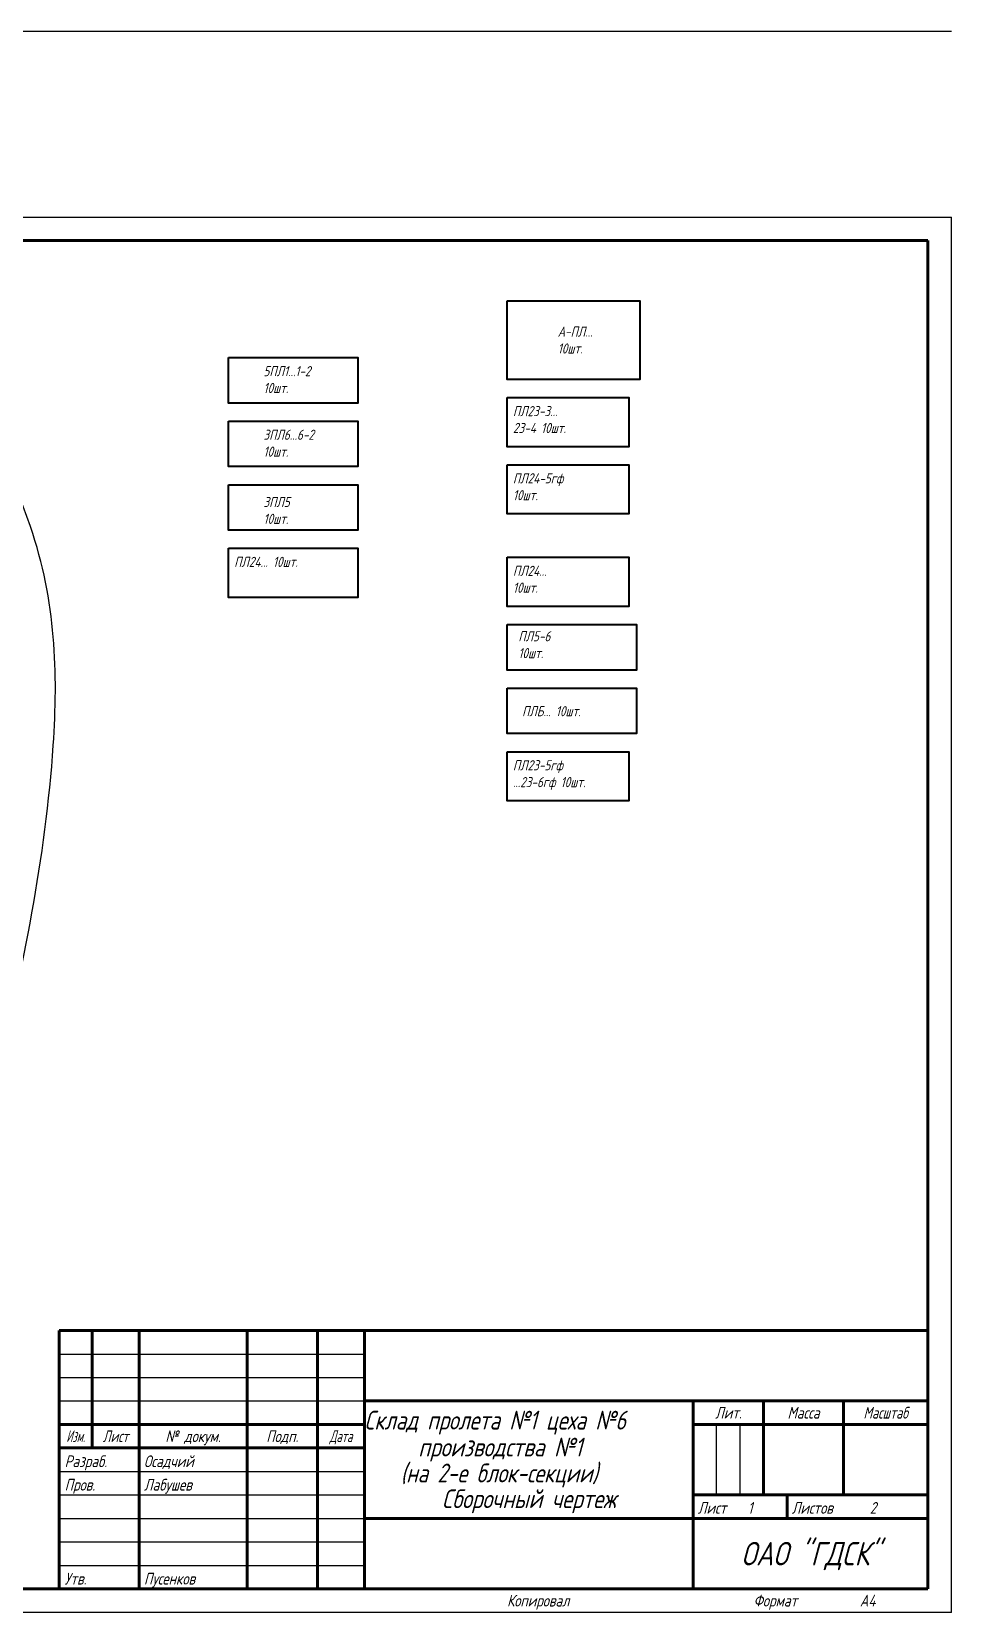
# Model space of a CAD drawing. Header units: millimetres. Extents: x -80926 to 207199, y -554506 to -32322.
# Drawn here: x 71700 to 97164, y -467560 to -423816 of the extents above; entities that cross this region are included whole.
import ezdxf
from ezdxf.enums import TextEntityAlignment as Align

# ---------------------------------------------------------------- set-up
doc = ezdxf.new("R2010")
doc.units = ezdxf.units.MM
doc.layers.add('KORP', color=200, linetype='Continuous', lineweight=40)
doc.styles.add('GOST 2.304', font='CS_Gost2304.shx', dxfattribs={"oblique": 15})

msp = doc.modelspace()

# ---------------------------------------------------------------- linework, layer by layer
for p, q in [((97164.0817, -423815.7877), (-28835.9182, -423815.7877)), ((-28835.9183, -428949.6491), (97164.0817, -428949.6491)), ((97164.0817, -467559.6492), (-28835.9182, -467559.6492))]:
    msp.add_line(p, q)
at = {"color": 1, "linetype": 'Continuous', "lineweight": 25, "ltscale": 100}
msp.add_line((97164.0817, -467559.6491), (97164.0817, -428949.6491), dxfattribs=at)
at = {"color": 7, "linetype": 'Continuous', "lineweight": 60}
for p, q in [((81564.0817, -429599.6491), (-27795.9183, -429599.6491)), ((81564.0817, -429599.6491), (-27795.9183, -429599.6491)), ((72464.0817, -459759.6491), (96514.0817, -459759.6491)), ((72464.0817, -466909.6491), (72464.0817, -459759.6491)), ((73374.0817, -463009.6491), (73374.0817, -459759.6491)), ((74674.0817, -466909.6491), (74674.0817, -459759.6491)), ((77664.0817, -466909.6491), (77664.0817, -459759.6491)), ((79614.0817, -466909.6491), (79614.0817, -459759.6491)), ((80914.0817, -466909.6491), (80914.0817, -459759.6491)), ((96514.0817, -466909.6491), (96514.0817, -459759.6491)), ((80914.0817, -461709.6491), (96514.0817, -461709.6491)), ((90014.0817, -466909.6491), (90014.0817, -461709.6491)), ((91964.0817, -464309.6491), (91964.0817, -461709.6491)), ((94174.0817, -464309.6491), (94174.0817, -461709.6491)), ((72464.0817, -462359.6491), (80914.0817, -462359.6491)), ((90014.0817, -462359.6491), (96514.0817, -462359.6491)), ((72464.0817, -463009.6491), (80914.0817, -463009.6491)), ((90014.0817, -464309.6491), (96514.0817, -464309.6491)), ((92614.0817, -464959.6491), (92614.0817, -464309.6491)), ((80914.0817, -464959.6491), (96514.0817, -464959.6491)), ((-27795.9183, -466909.6491), (96514.0817, -466909.6491)), ((-27795.9182, -466909.6492), (96514.0818, -466909.6492))]:
    msp.add_line(p, q, dxfattribs=at)
at = {"color": 7, "linetype": 'Continuous', "lineweight": 60, "ltscale": 100}
for p, q in [((96514.0817, -429599.6491), (72464.0817, -429599.6491)), ((96514.0817, -466909.6491), (96514.0817, -429599.6491)), ((72464.0817, -466909.6491), (96514.0817, -466909.6491)), ((72464.0818, -466909.6492), (96514.0818, -466909.6492))]:
    msp.add_line(p, q, dxfattribs=at)
at = {"color": 1, "linetype": 'Continuous', "lineweight": 25}
for p, q in [((72464.0817, -460409.6491), (80914.0817, -460409.6491)), ((72464.0817, -461059.6491), (80914.0817, -461059.6491)), ((72464.0817, -461709.6491), (80914.0817, -461709.6491)), ((90664.0817, -464309.6491), (90664.0817, -462359.6491)), ((91314.0817, -464309.6491), (91314.0817, -462359.6491)), ((72464.0817, -463659.6491), (80914.0817, -463659.6491)), ((72464.0817, -464309.6491), (80914.0817, -464309.6491)), ((72464.0817, -464959.6491), (80914.0817, -464959.6491)), ((72464.0817, -465609.6491), (80914.0817, -465609.6491)), ((72464.0817, -466259.6491), (80914.0817, -466259.6491))]:
    msp.add_line(p, q, dxfattribs=at)
msp.add_open_spline([(-19826.9021, -435524.8495), (-19974.3169, -435931.4263), (-21029.0785, -442868.0507), (-22425.6868, -445992.7313), (-22402.4902, -460451.9928), (-10789.6563, -462117.3995), (3488.1595, -460685.0073), (21300.6683, -461419.0031), (37420.7758, -461257.8347), (58681.1427, -460776.2189), (68572.5385, -462173.0105), (70860, -452507.0869), (72530, -444595.4398), (72330, -438182.3379), (70003.0772, -433878.7603), (68474.9669, -434170.4374), (66763.3562, -433978.3486), (65756.528, -433667.3492)], degree=3, knots=[801.6625174448, 801.6625174448, 801.6625174448, 801.6625174448, 2111.8071712127, 11138.3698301209, 23394.6988272199, 31668.3245429155, 50102.1857783468, 67549.1935370648, 85138.7487895182, 97029.3574073722, 117856.6013994624, 126232.1472898463, 136100.3298398128, 142525.9250569345, 147083.6997114652, 148988.7913002833, 149566.3012723248, 149566.3012723248, 149566.3012723248, 149566.3012723248])
at = {"layer": 'KORP'}
for points in [[(84865.3999, -431261.6992), (88535.3999, -431261.6992), (88535.3999, -433441.6992), (84865.3999, -433441.6992)], [(77148.9251, -432833.2914), (80728.9251, -432833.2914), (80728.9251, -434093.2914), (77148.9251, -434093.2914)], [(84865.3999, -433941.6992), (88235.3999, -433941.6992), (88235.3999, -435301.6992), (84865.3999, -435301.6992)], [(77148.9251, -434593.2914), (80728.9251, -434593.2914), (80728.9251, -435853.2914), (77148.9251, -435853.2914)], [(84865.3999, -435801.6992), (88235.3999, -435801.6992), (88235.3999, -437161.6992), (84865.3999, -437161.6992)], [(77148.9251, -436353.2914), (80728.9251, -436353.2914), (80728.9251, -437613.2914), (77148.9251, -437613.2914)], [(77148.9251, -438113.2914), (80728.9251, -438113.2914), (80728.9251, -439473.2914), (77148.9251, -439473.2914)], [(84865.3999, -438361.6992), (88235.3999, -438361.6992), (88235.3999, -439721.6992), (84865.3999, -439721.6992)], [(84865.3999, -440221.6992), (88445.3999, -440221.6992), (88445.3999, -441481.6992), (84865.3999, -441481.6992)], [(84865.3999, -441981.6992), (88445.3999, -441981.6992), (88445.3999, -443241.6992), (84865.3999, -443241.6992)], [(84865.3999, -443741.6992), (88235.3999, -443741.6992), (88235.3999, -445101.6992), (84865.3999, -445101.6992)]]:
    msp.add_lwpolyline(points, close=True, dxfattribs=at)

# ---------------------------------------------------------------- texts
at = {"color": 1, "linetype": 'Continuous', "lineweight": 25, "style": 'GOST 2.304', "oblique": 15}
for s, height, p in [('Лит.', 325, (90989.0817, -462034.6491)), ('Масса', 325, (93069.0817, -462034.6491)), ('№ докум.', 325, (76169.0817, -462684.6491)), ('Подп.', 325, (78639.0817, -462684.6491)), ('ОАО "ГДСК"', 650, (93264.0817, -465934.6491))]:
    msp.add_text(s, height=height, dxfattribs=at).set_placement(p, align=Align.MIDDLE_CENTER)
for s, width, p in [('Масштаб', 0.91954, (95344.0817, -462034.6491)), ('Изм.', 0.75, (72919.0817, -462684.6491)), ('Лист', 0.9, (74024.0817, -462684.6491)), ('Дата', 0.8, (80264.0817, -462684.6491))]:
    msp.add_text(s, height=325, dxfattribs=dict(at, width=width)).set_placement(p, align=Align.MIDDLE_CENTER)
at = {"color": 1, "linetype": 'Continuous', "lineweight": 25, "style": 'GOST 2.304', "oblique": 15, "width": 0.974466}
for s, p in [('Склад пролета №1 цеха №6', (80914.0817, -462499.8673)), ('(на 2-е блок-секции)', (81916.1655, -463963.0623))]:
    msp.add_text(s, height=520, dxfattribs=at).set_placement(p)
at = {"color": 1, "linetype": 'Continuous', "lineweight": 25, "style": 'GOST 2.304', "oblique": 15}
for s, height, p in [('производства №1', 520, (82404.2127, -463245.0127)), ('Разраб.', 325, (72614.5333, -463539.9212)), ('Осадчий', 325, (74809.7613, -463539.9212)), ('Пров.', 325, (72614.5333, -464189.9212)), ('Лабушев', 325, (74809.7613, -464189.9212)), ('Лист', 325, (90144.0817, -464829.6491)), ('1', 325, (91527.7086, -464829.6491)), ('Листов', 325, (92744.0817, -464829.6491)), ('2', 325, (94904.8926, -464829.6491)), ('Утв.', 325, (72614.5333, -466789.9212)), ('Пусенков', 325, (74809.7613, -466789.9212))]:
    msp.add_text(s, height=height, dxfattribs=at).set_placement(p)
msp.add_text('Сборочный чертеж', height=520, dxfattribs=at).set_placement((85464.0817, -464675.4786), align=Align.CENTER)
at = {"color": 1, "linetype": 'Continuous', "lineweight": 25, "ltscale": 100, "style": 'GOST 2.304', "oblique": 15}
for s, p in [('Копировал', (85724.0817, -467397.1491)), ('Копировал', (85724.0818, -467397.1492)), ('Формат', (92289.0817, -467397.1491)), ('Формат', (92289.0818, -467397.1492))]:
    msp.add_text(s, height=325, dxfattribs=at).set_placement(p, align=Align.CENTER)
for p in [(94629.0817, -467397.1491), (94629.0818, -467397.1492)]:
    msp.add_text('A4', height=325, dxfattribs=at).set_placement(p)
at = {"layer": 'KORP', "char_height": 280, "width": 3856.40252, "attachment_point": 1, "style": 'GOST 2.304'}
for s, insert in [('А-ПЛ...\\P10шт.', (86265.3999, -431977.4514)), ('5ПЛ1...1-2 \\P10шт.', (78118.9251, -433071.4516)), ('ПЛ23-3...\\P23-4 10шт.', (85025.3999, -434177.4514)), ('3ПЛ6...6-2 \\P10шт.', (78118.9251, -434831.4516)), ('ПЛ24-5гф \\P\\pt560;10шт.', (85025.3999, -436037.4514)), ('3ПЛ5 \\P10шт.', (78118.9251, -436691.4516)), ('ПЛ24... 10шт.', (77308.9251, -438349.0436)), ('ПЛ24...\\P10шт.', (85025.3999, -438597.4514)), ('ПЛ5-6 \\P10шт.', (85175.3999, -440407.4514)), ('ПЛБ... 10шт.', (85279.2435, -442480.7439)), ('ПЛ23-5гф\\P...23-6гф 10шт.', (85025.3999, -443977.4514))]:
    msp.add_mtext(s, dxfattribs=dict(at, insert=insert))

doc.saveas('drawing.dxf')
